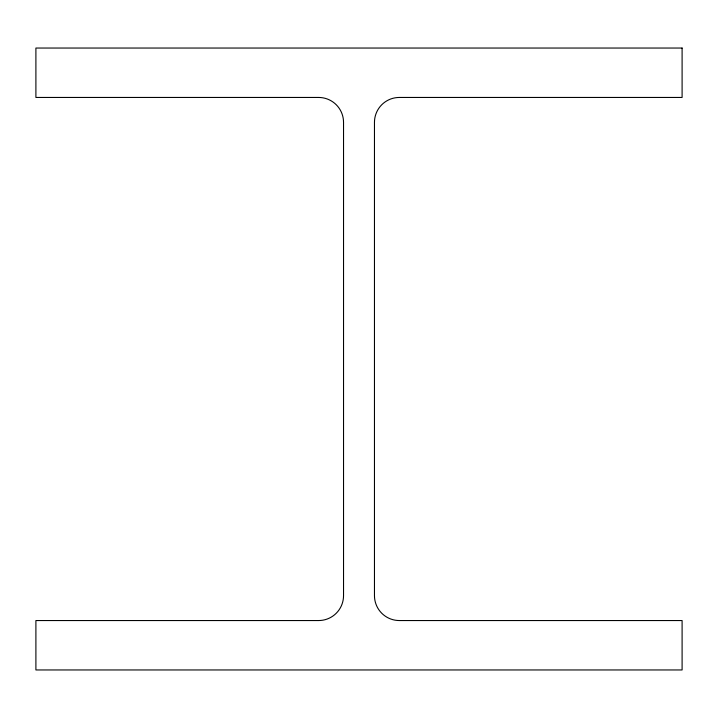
<?xml version="1.0" encoding="UTF-8"?>
<svg xmlns="http://www.w3.org/2000/svg" width="718" height="718" viewBox="0 0 718 718"><rect width="100%" height="100%" fill="white"/><g stroke="black" fill="none" stroke-linecap="round" stroke-linejoin="round"><path stroke-width="1.08" d="M682.1 48.043L35.9 48.043L35.9 97.451L318.621 97.451A24.906 24.906 0 0 1 343.536 122.356L343.536 595.644A24.906 24.906 0 0 1 318.621 620.549L35.9 620.549L35.9 669.957L682.1 669.957L682.1 620.549L399.379 620.549A24.906 24.906 0 0 1 374.464 595.644L374.464 122.356A24.906 24.906 0 0 1 399.379 97.451L682.1 97.451L682.1 48.043"/></g></svg>
